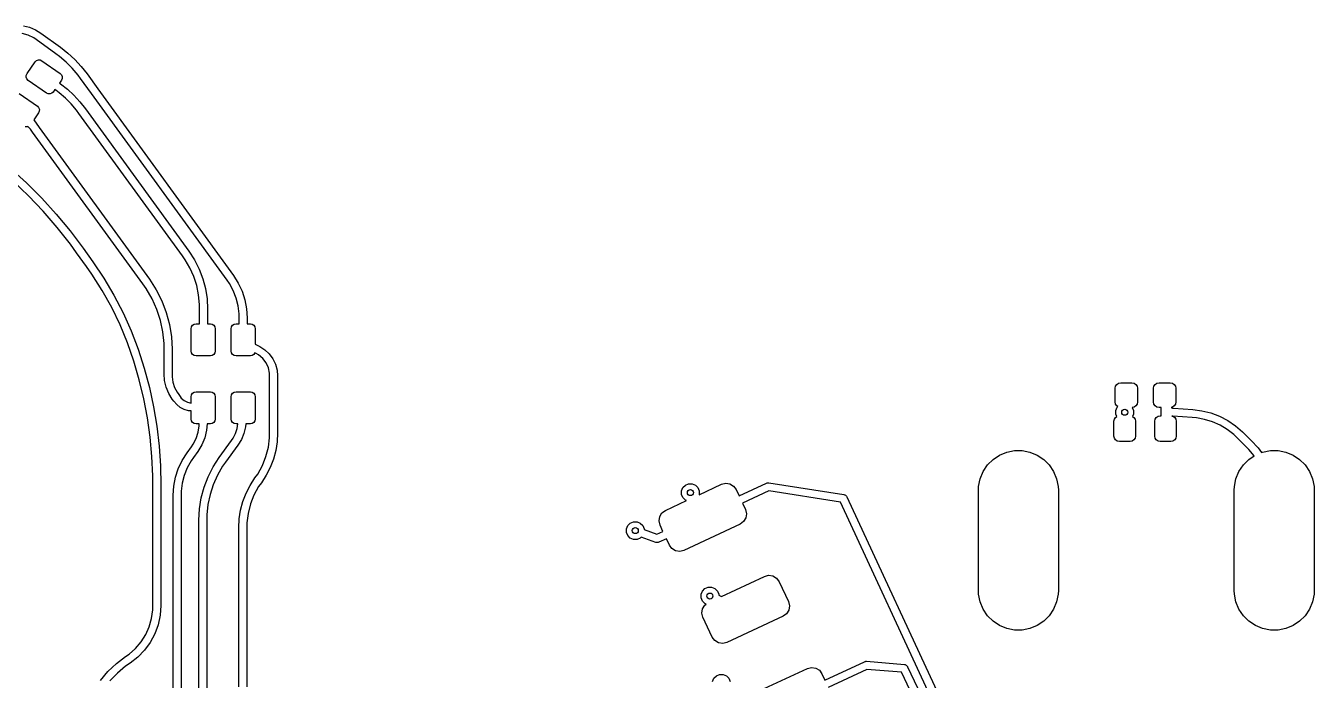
# Model space of a CAD drawing. Extents: x 111.5 to 167.6, y -133.5 to -81.5.
# Drawn here: x 131.12 to 163.35, y -100.77 to -84.42 of the extents above; entities that cross this region are included whole.
import ezdxf

# ---------------------------------------------------------------- set-up
doc = ezdxf.new("R2010")
doc.units = 0
doc.layers.add('BLACK', color=7, linetype='CONTINUOUS')

msp = doc.modelspace()

# ---------------------------------------------------------------- linework, layer by layer
at = {"layer": 'BLACK', "linetype": 'CONTINUOUS'}
for p, q in [((131.06344, -84.416639), (131.217887, -84.453718)), ((131.181477, -84.648717), (131.032732, -84.610527)), ((131.32043, -84.714103), (131.181477, -84.648717)), ((131.217887, -84.453718), (131.364632, -84.5145)), ((131.382466, -84.759265), (131.32043, -84.714103)), ((131.364632, -84.5145), (131.500062, -84.59749)), ((131.382503, -84.759298), (131.382466, -84.759265)), ((131.87301, -85.115672), (131.382503, -84.759298)), ((131.500062, -84.59749), (131.50006, -84.597493)), ((131.50006, -84.597493), (131.500061, -84.597494)), ((131.500061, -84.597494), (131.990567, -84.953869)), ((131.990567, -84.953869), (131.990574, -84.953875)), ((131.990574, -84.953875), (132.175726, -85.099834)), ((131.152162, -85.612884), (131.35865, -85.317989)), ((131.35865, -85.317989), (131.392472, -85.285611)), ((131.392472, -85.285611), (131.43611, -85.268641)), ((131.43611, -85.268641), (131.482921, -85.269662)), ((131.482921, -85.269662), (131.525777, -85.28852)), ((131.525777, -85.28852), (131.984503, -85.609723)), ((131.873011, -85.115673), (131.87301, -85.115672)), ((131.873011, -85.115674), (131.873011, -85.115673)), ((131.962102, -85.1804), (131.873011, -85.115674)), ((132.129577, -85.323433), (131.962102, -85.1804)), ((132.285313, -85.479165), (132.129577, -85.323433)), ((132.175726, -85.099834), (132.348864, -85.259876)), ((132.348864, -85.259876), (132.508911, -85.433009)), ((131.132283, -85.702551), (131.133305, -85.65574)), ((131.149253, -85.746189), (131.132283, -85.702551)), ((131.133305, -85.65574), (131.152162, -85.612884)), ((131.984503, -85.609723), (132.016881, -85.643545)), ((132.016881, -85.643545), (132.033851, -85.687183)), ((132.033851, -85.687183), (132.032829, -85.733994)), ((132.428351, -85.646636), (132.285313, -85.479165)), ((132.493004, -85.735621), (132.428351, -85.646636)), ((132.508911, -85.433009), (132.654881, -85.618165)), ((132.654881, -85.618165), (132.654872, -85.618171)), ((132.654872, -85.618171), (132.654873, -85.618173)), ((132.654873, -85.618173), (132.925108, -85.99012)), ((131.181631, -85.780011), (131.149253, -85.746189)), ((131.640357, -86.101214), (131.181631, -85.780011)), ((131.849356, -86.011944), (131.807484, -86.071745)), ((131.872185, -86.02853), (131.849356, -86.011944)), ((131.872186, -86.028531), (131.872185, -86.02853)), ((131.872186, -86.028532), (131.872186, -86.028531)), ((131.955311, -86.088923), (131.872186, -86.028532)), ((132.013972, -85.77685), (131.964089, -85.848089)), ((131.964089, -85.848089), (131.989742, -85.866727)), ((131.989742, -85.866727), (131.989749, -85.866733)), ((131.989749, -85.866733), (132.163328, -86.003568)), ((132.032829, -85.733994), (132.013972, -85.77685)), ((132.163328, -86.003568), (132.325643, -86.153607)), ((132.493069, -85.735731), (132.493004, -85.735621)), ((132.7633, -86.107672), (132.493069, -85.735731)), ((132.925108, -85.99012), (136.316545, -90.658032)), ((130.952201, -86.107672), (131.410927, -86.428875)), ((131.683213, -86.120072), (131.640357, -86.101214)), ((131.730024, -86.121093), (131.683213, -86.120072)), ((131.773662, -86.104123), (131.730024, -86.121093)), ((131.807484, -86.071745), (131.773662, -86.104123)), ((132.11157, -86.222378), (131.955311, -86.088923)), ((132.256877, -86.367682), (132.11157, -86.222378)), ((132.390336, -86.523938), (132.256877, -86.367682)), ((132.325643, -86.153607), (132.475686, -86.315919)), ((132.475686, -86.315919), (132.612532, -86.489502)), ((132.763304, -86.107678), (132.7633, -86.107672)), ((136.154742, -90.775589), (132.763304, -86.107678)), ((131.440396, -86.596002), (131.318815, -86.769636)), ((131.410927, -86.428875), (131.443305, -86.462697)), ((131.459253, -86.553146), (131.440396, -86.596002)), ((131.443305, -86.462697), (131.460275, -86.506335)), ((131.460275, -86.506335), (131.459253, -86.553146)), ((132.45066, -86.606964), (132.390336, -86.523938)), ((132.45072, -86.607067), (132.45066, -86.606964)), ((135.037478, -90.167433), (132.45072, -86.607067)), ((132.612532, -86.489502), (132.612523, -86.489507)), ((132.612523, -86.489507), (132.612524, -86.489509)), ((132.612524, -86.489509), (135.199282, -90.049876)), ((131.156448, -86.940245), (131.109637, -86.939224)), ((131.172172, -86.93413), (131.156448, -86.940245)), ((131.241237, -87.0032), (131.172172, -86.93413)), ((131.292882, -87.074291), (131.241237, -87.0032)), ((131.318815, -86.769636), (131.454724, -86.9567)), ((131.454724, -86.9567), (131.45473, -86.956707)), ((131.45473, -86.956707), (134.211796, -90.751482)), ((131.292924, -87.074261), (131.292882, -87.074291)), ((131.292926, -87.074265), (131.292924, -87.074261)), ((134.04999, -90.869037), (131.292926, -87.074265)), ((130.733647, -87.973554), (131.135205, -88.338217)), ((131.190333, -88.666877), (130.80424, -88.299243)), ((131.135205, -88.338217), (131.519088, -88.721442)), ((131.558629, -89.05234), (131.190333, -88.666877)), ((131.519088, -88.721442), (131.884439, -89.122373)), ((131.908306, -89.45477), (131.558629, -89.05234)), ((131.884439, -89.122373), (132.230443, -89.540116)), ((132.238581, -89.873269), (131.908306, -89.45477)), ((132.230443, -89.540116), (132.556217, -89.973591)), ((132.393651, -90.090084), (132.238581, -89.873269)), ((132.393661, -90.090076), (132.393651, -90.090084)), ((132.393662, -90.090077), (132.393661, -90.090076)), ((132.636057, -90.428989), (132.393662, -90.090077)), ((132.556217, -89.973591), (132.556338, -89.973729)), ((132.556338, -89.973729), (132.798731, -90.312642)), ((135.107241, -90.263454), (135.037478, -90.167433)), ((135.199282, -90.049876), (135.199291, -90.049891)), ((135.199291, -90.049891), (135.339791, -90.26624)), ((132.636058, -90.428992), (132.636057, -90.428989)), ((132.7768, -90.625813), (132.636057, -90.428992)), ((132.636057, -90.428992), (132.636058, -90.428992)), ((132.798731, -90.312642), (132.798734, -90.312644)), ((132.798734, -90.312644), (132.798733, -90.312644)), ((132.798733, -90.312644), (132.798737, -90.31265)), ((132.798737, -90.31265), (133.075197, -90.723355)), ((135.225931, -90.469028), (135.107241, -90.263454)), ((135.322481, -90.685882), (135.225931, -90.469028)), ((135.339791, -90.26624), (135.456915, -90.496107)), ((135.456915, -90.496107), (135.549369, -90.736958)), ((133.035526, -91.034774), (132.7768, -90.625813)), ((133.075197, -90.723355), (133.327907, -91.149094)), ((134.049991, -90.869038), (134.04999, -90.869037)), ((134.135475, -90.986703), (134.049991, -90.869038)), ((134.211796, -90.751482), (134.211808, -90.751502)), ((134.211808, -90.751502), (134.381399, -91.012661)), ((135.395835, -90.911641), (135.322481, -90.685882)), ((135.549369, -90.736958), (135.616142, -90.986153)), ((136.213849, -90.856944), (136.154742, -90.775589)), ((136.310738, -91.033187), (136.213849, -90.856944)), ((136.316545, -90.658032), (136.316546, -90.658033)), ((136.316546, -90.658033), (136.437555, -90.848715)), ((136.437555, -90.848715), (136.533712, -91.05306)), ((133.270625, -91.457759), (133.035526, -91.034774)), ((133.327907, -91.149094), (133.556046, -91.588489)), ((134.280909, -91.238613), (134.135475, -90.986703)), ((134.381399, -91.012661), (134.522773, -91.290135)), ((135.44519, -91.14383), (135.395835, -90.911641)), ((135.470003, -91.379907), (135.44519, -91.14383)), ((135.616142, -90.986153), (135.6565, -91.240962)), ((136.384776, -91.220183), (136.310738, -91.033187)), ((136.533712, -91.05306), (136.603501, -91.267844)), ((133.481338, -91.893406), (133.270625, -91.457759)), ((134.399216, -91.504345), (134.280909, -91.238613)), ((134.489097, -91.780988), (134.399216, -91.504345)), ((134.522773, -91.290135), (134.634369, -91.580866)), ((135.47, -91.498595), (135.470003, -91.498564)), ((135.47, -91.866903), (135.47, -91.498595)), ((135.470003, -91.498564), (135.470003, -91.379907)), ((135.6565, -91.240962), (135.670003, -91.498595)), ((135.670003, -91.498595), (135.67, -91.498595)), ((135.67, -91.498595), (135.67, -91.866903)), ((136.434793, -91.414984), (136.384776, -91.220183)), ((136.460002, -91.614518), (136.434793, -91.414984)), ((136.603501, -91.267844), (136.645821, -91.489682)), ((136.645821, -91.489682), (136.660004, -91.715075)), ((133.556046, -91.588489), (133.75888, -92.040124)), ((134.54957, -92.06551), (134.489097, -91.780988)), ((134.634369, -91.580866), (134.714964, -91.881669)), ((136.46, -91.715076), (136.460003, -91.715035)), ((136.46, -91.866903), (136.46, -91.715076)), ((136.460003, -91.715035), (136.460002, -91.614518)), ((136.660004, -91.715075), (136.66, -91.715075)), ((136.66, -91.715075), (136.66, -91.715076)), ((136.66, -91.715076), (136.66, -91.866903)), ((133.666987, -92.340309), (133.481338, -91.893406)), ((133.75888, -92.040124), (133.935754, -92.502542)), ((134.579971, -92.354795), (134.54957, -92.06551)), ((134.714964, -91.881669), (134.763676, -92.189249)), ((135.26, -91.986903), (135.269134, -91.940981)), ((135.26, -92.546903), (135.26, -91.986903)), ((135.269134, -91.940981), (135.295147, -91.90205)), ((135.295147, -91.90205), (135.334078, -91.876037)), ((135.334078, -91.876037), (135.38, -91.866903)), ((135.38, -91.866903), (135.47, -91.866903)), ((135.67, -91.866903), (135.74, -91.866903)), ((135.74, -91.866903), (135.785922, -91.876037)), ((135.785922, -91.876037), (135.824853, -91.90205)), ((135.824853, -91.90205), (135.850866, -91.940981)), ((135.850866, -91.940981), (135.86, -91.986903)), ((135.86, -91.986903), (135.86, -92.546903)), ((136.26, -91.986903), (136.269134, -91.940981)), ((136.26, -92.546903), (136.26, -91.986903)), ((136.269134, -91.940981), (136.295147, -91.90205)), ((136.295147, -91.90205), (136.334078, -91.876037)), ((136.334078, -91.876037), (136.38, -91.866903)), ((136.38, -91.866903), (136.46, -91.866903)), ((136.66, -91.866903), (136.74, -91.866903)), ((136.74, -91.866903), (136.785922, -91.876037)), ((136.785922, -91.876037), (136.824853, -91.90205)), ((136.824853, -91.90205), (136.850866, -91.940981)), ((136.850866, -91.940981), (136.86, -91.986903)), ((136.86, -91.986903), (136.86, -92.371953)), ((133.826972, -92.797028), (133.666987, -92.340309)), ((134.57997, -92.500234), (134.579971, -92.354795)), ((134.763676, -92.189249), (134.779935, -92.499582)), ((136.86, -92.371953), (136.973335, -92.431455)), ((136.973335, -92.431455), (136.973337, -92.431456)), ((136.973337, -92.431456), (136.973336, -92.431456)), ((136.973336, -92.431456), (137.100173, -92.513482)), ((133.893896, -93.029554), (133.826972, -92.797028)), ((133.935754, -92.502542), (134.086096, -92.974244)), ((134.58, -92.500234), (134.57997, -92.500234)), ((134.58, -92.500235), (134.58, -92.500234)), ((134.58, -93.117704), (134.58, -92.500235)), ((134.779935, -92.499582), (134.78, -92.500235)), ((134.78, -92.500235), (134.78, -93.117704)), ((135.269134, -92.592825), (135.26, -92.546903)), ((135.295147, -92.631756), (135.269134, -92.592825)), ((135.334078, -92.657769), (135.295147, -92.631756)), ((135.38, -92.666903), (135.334078, -92.657769)), ((135.74, -92.666903), (135.38, -92.666903)), ((135.785922, -92.657769), (135.74, -92.666903)), ((135.824853, -92.631756), (135.785922, -92.657769)), ((135.850866, -92.592825), (135.824853, -92.631756)), ((135.86, -92.546903), (135.850866, -92.592825)), ((136.269134, -92.592825), (136.26, -92.546903)), ((136.295147, -92.631756), (136.269134, -92.592825)), ((136.334078, -92.657769), (136.295147, -92.631756)), ((136.38, -92.666903), (136.334078, -92.657769)), ((136.74, -92.666903), (136.38, -92.666903)), ((136.785922, -92.657769), (136.74, -92.666903)), ((136.824853, -92.631756), (136.785922, -92.657769)), ((136.850756, -92.592988), (136.824853, -92.631756)), ((136.88037, -92.608536), (136.850756, -92.592988)), ((136.880371, -92.608536), (136.88037, -92.608536)), ((136.880371, -92.608537), (136.880371, -92.608536)), ((136.941695, -92.640763), (136.880371, -92.608537)), ((137.047582, -92.730117), (136.941695, -92.640763)), ((137.131695, -92.840214), (137.047582, -92.730117)), ((137.100173, -92.513482), (137.210147, -92.617026)), ((137.210147, -92.617026), (137.299658, -92.738696)), ((137.299658, -92.738696), (137.365772, -92.874508)), ((133.893899, -93.029553), (133.893896, -93.029554)), ((133.961133, -93.263301), (133.893899, -93.029553)), ((134.086096, -92.974244), (134.086101, -92.974253)), ((134.086101, -92.974253), (134.211993, -93.453656)), ((134.580004, -93.117754), (134.58, -93.117704)), ((134.593234, -93.285837), (134.580004, -93.117754)), ((134.78, -93.117704), (134.780001, -93.117704)), ((134.780001, -93.117704), (134.780001, -93.18655)), ((137.190071, -92.965867), (137.131695, -92.840214)), ((137.21996, -93.101156), (137.190071, -92.965867)), ((137.219985, -93.170431), (137.21996, -93.101156)), ((137.365772, -92.874508), (137.406323, -93.020011)), ((137.406323, -93.020011), (137.419801, -93.168415)), ((134.073669, -93.736556), (133.961133, -93.263301)), ((134.211993, -93.453656), (134.315372, -93.938412)), ((134.632605, -93.449829), (134.593234, -93.285837)), ((134.697144, -93.605643), (134.632605, -93.449829)), ((134.780001, -93.18655), (134.801541, -93.322549)), ((134.801541, -93.322549), (134.844091, -93.453503)), ((134.844091, -93.453503), (134.906602, -93.576189)), ((137.22, -93.170431), (137.219985, -93.170431)), ((137.22, -93.170436), (137.22, -93.170431)), ((137.22, -94.592087), (137.22, -93.170436)), ((137.419801, -93.168415), (137.42, -93.170436)), ((137.42, -93.170436), (137.42, -94.592086)), ((158.369997, -93.476902), (158.380654, -93.423326)), ((158.380654, -93.423326), (158.411002, -93.377907)), ((158.411002, -93.377907), (158.456421, -93.347559)), ((158.456421, -93.347559), (158.509997, -93.336902)), ((158.509997, -93.336902), (158.789997, -93.336902)), ((158.789997, -93.336902), (158.843573, -93.347559)), ((158.843573, -93.347559), (158.888992, -93.377907)), ((158.888992, -93.377907), (158.91934, -93.423326)), ((158.91934, -93.423326), (158.929997, -93.476902)), ((159.329997, -93.476902), (159.340654, -93.423326)), ((159.340654, -93.423326), (159.371002, -93.377907)), ((159.371002, -93.377907), (159.416421, -93.347559)), ((159.416421, -93.347559), (159.469997, -93.336902)), ((159.469997, -93.336902), (159.749997, -93.336902)), ((159.749997, -93.336902), (159.803573, -93.347559)), ((159.803573, -93.347559), (159.848992, -93.377907)), ((159.848992, -93.377907), (159.87934, -93.423326)), ((159.87934, -93.423326), (159.889997, -93.476902)), ((134.163994, -94.214547), (134.073669, -93.736556)), ((134.785264, -93.749444), (134.697144, -93.605643)), ((134.785265, -93.749445), (134.785264, -93.749444)), ((134.822117, -93.800167), (134.785265, -93.749445)), ((134.906602, -93.576189), (134.947067, -93.631887)), ((134.947067, -93.631887), (134.983918, -93.682608)), ((134.983918, -93.682608), (134.983929, -93.6826)), ((134.983929, -93.6826), (135.011707, -93.720717)), ((135.011707, -93.720717), (135.083435, -93.78198)), ((135.083435, -93.78198), (135.167483, -93.824807)), ((135.26, -93.686903), (135.269134, -93.640981)), ((135.26, -93.846833), (135.26, -93.686903)), ((135.269134, -93.640981), (135.295147, -93.60205)), ((135.295147, -93.60205), (135.334078, -93.576037)), ((135.334078, -93.576037), (135.38, -93.566903)), ((135.38, -93.566903), (135.74, -93.566903)), ((135.74, -93.566903), (135.785922, -93.576037)), ((135.785922, -93.576037), (135.824853, -93.60205)), ((135.824853, -93.60205), (135.850866, -93.640981)), ((135.850866, -93.640981), (135.86, -93.686903)), ((135.86, -93.686903), (135.86, -94.246903)), ((136.26, -93.686903), (136.269134, -93.640981)), ((136.26, -94.246903), (136.26, -93.686903)), ((136.269134, -93.640981), (136.295147, -93.60205)), ((136.295147, -93.60205), (136.334078, -93.576037)), ((136.334078, -93.576037), (136.38, -93.566903)), ((136.38, -93.566903), (136.74, -93.566903)), ((136.74, -93.566903), (136.785922, -93.576037)), ((136.785922, -93.576037), (136.824853, -93.60205)), ((136.824853, -93.60205), (136.850866, -93.640981)), ((136.850866, -93.640981), (136.86, -93.686903)), ((136.86, -93.686903), (136.86, -94.246903)), ((158.369997, -93.816902), (158.369997, -93.476902)), ((158.929997, -93.476902), (158.929997, -93.816902)), ((159.329997, -93.816902), (159.329997, -93.476902)), ((159.889997, -93.476902), (159.889997, -93.816902)), ((134.315372, -93.938412), (134.396012, -94.427465)), ((134.824207, -93.802519), (134.822117, -93.800167)), ((134.896629, -93.884664), (134.824207, -93.802519)), ((134.985644, -93.953712), (134.896629, -93.884664)), ((135.086019, -94.004859), (134.985644, -93.953712)), ((135.1942, -94.036294), (135.086019, -94.004859)), ((135.167483, -93.824807), (135.259205, -93.846832)), ((135.26, -94.042518), (135.1942, -94.036294)), ((135.259205, -93.846832), (135.26, -93.846833)), ((135.26, -94.246903), (135.26, -94.042518)), ((158.380654, -93.870478), (158.369997, -93.816902)), ((158.411002, -93.915897), (158.380654, -93.870478)), ((158.389323, -94.033008), (158.422919, -93.9519)), ((158.389323, -94.120798), (158.389323, -94.033008)), ((158.439727, -93.935091), (158.411002, -93.915897)), ((158.422919, -93.9519), (158.439727, -93.935091)), ((158.843573, -93.946245), (158.798455, -93.955219)), ((158.798455, -93.955219), (158.830677, -94.033008)), ((158.830677, -94.033008), (158.830677, -94.120798)), ((158.888992, -93.915897), (158.843573, -93.946245)), ((158.91934, -93.870478), (158.888992, -93.915897)), ((158.929997, -93.816902), (158.91934, -93.870478)), ((159.340654, -93.870478), (159.329997, -93.816902)), ((159.371002, -93.915897), (159.340654, -93.870478)), ((159.416421, -93.946245), (159.371002, -93.915897)), ((159.469997, -93.956902), (159.416421, -93.946245)), ((159.51735, -93.956902), (159.469997, -93.956902)), ((159.522351, -94.166903), (159.51735, -93.956902)), ((159.803573, -93.946245), (159.770546, -93.952814)), ((159.770546, -93.952814), (159.808223, -93.970606)), ((159.848992, -93.915897), (159.803573, -93.946245)), ((159.808223, -93.970606), (159.831358, -93.972277)), ((159.831358, -93.972277), (159.83165, -93.97225)), ((159.83165, -93.97225), (159.831647, -93.972298)), ((159.831647, -93.972298), (159.831655, -93.972299)), ((159.831655, -93.972299), (159.831655, -93.9723)), ((159.831655, -93.9723), (159.831661, -93.9723)), ((159.831661, -93.9723), (160.312145, -94.007283)), ((159.87934, -93.870478), (159.848992, -93.915897)), ((159.889997, -93.816902), (159.87934, -93.870478)), ((160.312145, -94.007283), (160.312154, -94.007284)), ((160.312154, -94.007284), (160.541279, -94.037428)), ((160.541279, -94.037428), (160.76537, -94.093957)), ((160.76537, -94.093957), (160.981388, -94.176106)), ((134.231911, -94.696234), (134.163994, -94.214547)), ((134.396012, -94.427465), (134.453737, -94.919749)), ((135.269134, -94.292825), (135.26, -94.246903)), ((135.295147, -94.331756), (135.269134, -94.292825)), ((135.334078, -94.357769), (135.295147, -94.331756)), ((135.38, -94.366903), (135.334078, -94.357769)), ((135.460001, -94.366903), (135.38, -94.366903)), ((135.434603, -94.576148), (135.460002, -94.415769)), ((135.460002, -94.415769), (135.460001, -94.366903)), ((135.657457, -94.366903), (135.644841, -94.527242)), ((135.74, -94.366903), (135.657457, -94.366903)), ((135.785922, -94.357769), (135.74, -94.366903)), ((135.824853, -94.331756), (135.785922, -94.357769)), ((135.850866, -94.292825), (135.824853, -94.331756)), ((135.86, -94.246903), (135.850866, -94.292825)), ((136.269134, -94.292825), (136.26, -94.246903)), ((136.295147, -94.331756), (136.269134, -94.292825)), ((136.334078, -94.357769), (136.295147, -94.331756)), ((136.38, -94.366903), (136.334078, -94.357769)), ((136.426471, -94.366903), (136.38, -94.366903)), ((136.408905, -94.47781), (136.426471, -94.366903)), ((136.62294, -94.366903), (136.61699, -94.442505)), ((136.74, -94.366903), (136.62294, -94.366903)), ((136.785922, -94.357769), (136.74, -94.366903)), ((136.824853, -94.331756), (136.785922, -94.357769)), ((136.850866, -94.292825), (136.824853, -94.331756)), ((136.86, -94.246903), (136.850866, -94.292825)), ((158.34, -94.301903), (158.350276, -94.250241)), ((158.34, -94.671903), (158.34, -94.301903)), ((158.350276, -94.250241), (158.379541, -94.206444)), ((158.379541, -94.206444), (158.414987, -94.182758)), ((158.414987, -94.182758), (158.389323, -94.120798)), ((158.830677, -94.120798), (158.805012, -94.182758)), ((158.805012, -94.182758), (158.840459, -94.206444)), ((158.840459, -94.206444), (158.869724, -94.250241)), ((158.869724, -94.250241), (158.88, -94.301903)), ((158.88, -94.301903), (158.88, -94.671903)), ((159.36, -94.301903), (159.370276, -94.250241)), ((159.36, -94.671903), (159.36, -94.301903)), ((159.370276, -94.250241), (159.399541, -94.206444)), ((159.399541, -94.206444), (159.443338, -94.177179)), ((159.443338, -94.177179), (159.495, -94.166903)), ((159.495, -94.166903), (159.522351, -94.166903)), ((159.792561, -94.169744), (159.78891, -94.171659)), ((159.78891, -94.171659), (159.816662, -94.177179)), ((159.816599, -94.171679), (159.792561, -94.169744)), ((159.817137, -94.171772), (159.816599, -94.171679)), ((159.816662, -94.177179), (159.860459, -94.206444)), ((160.297622, -94.206755), (159.817137, -94.171772)), ((159.860459, -94.206444), (159.889724, -94.250241)), ((159.889724, -94.250241), (159.9, -94.301903)), ((159.9, -94.301903), (159.9, -94.671903)), ((160.297623, -94.206754), (160.297622, -94.206755)), ((160.297624, -94.206755), (160.297623, -94.206754)), ((160.401458, -94.21431), (160.297624, -94.206755)), ((160.605969, -94.25342), (160.401458, -94.21431)), ((160.80456, -94.315996), (160.605969, -94.25342)), ((160.994549, -94.401193), (160.80456, -94.315996)), ((160.981388, -94.176106), (161.186415, -94.282767)), ((161.173369, -94.50786), (160.994549, -94.401193)), ((161.186415, -94.282767), (161.37768, -94.412497)), ((161.37768, -94.412497), (161.5526, -94.563545)), ((134.277271, -95.180566), (134.231911, -94.696234)), ((135.310714, -94.875259), (135.384429, -94.730578)), ((135.384429, -94.730578), (135.434603, -94.576148)), ((135.599729, -94.715163), (135.525775, -94.893713)), ((135.644841, -94.527242), (135.599729, -94.715163)), ((136.266395, -94.78074), (136.306017, -94.726205)), ((136.306017, -94.726205), (136.367236, -94.606057)), ((136.367236, -94.606057), (136.408905, -94.47781)), ((136.578282, -94.603737), (136.514828, -94.756929)), ((136.61699, -94.442505), (136.578282, -94.603737)), ((137.189788, -94.9518), (137.220001, -94.712625)), ((137.22, -94.592088), (137.22, -94.592087)), ((137.220001, -94.712625), (137.22, -94.592088)), ((137.42, -94.592086), (137.40841, -94.813257)), ((158.350276, -94.723565), (158.34, -94.671903)), ((158.379541, -94.767362), (158.350276, -94.723565)), ((158.869724, -94.723565), (158.840459, -94.767362)), ((158.88, -94.671903), (158.869724, -94.723565)), ((159.370276, -94.723565), (159.36, -94.671903)), ((159.399541, -94.767362), (159.370276, -94.723565)), ((159.889724, -94.723565), (159.860459, -94.767362)), ((159.9, -94.671903), (159.889724, -94.723565)), ((161.338603, -94.634556), (161.173369, -94.50786)), ((161.413019, -94.706782), (161.338603, -94.634556)), ((161.41328, -94.707091), (161.413019, -94.706782)), ((161.634528, -94.921831), (161.41328, -94.707091)), ((161.5526, -94.563545), (161.552573, -94.563572)), ((161.552573, -94.563572), (161.552576, -94.563575)), ((161.552576, -94.563575), (161.773825, -94.778317)), ((134.453737, -94.919749), (134.488423, -95.41419)), ((135.154098, -95.090799), (135.262981, -94.940935)), ((135.262981, -94.940935), (135.262982, -94.940934)), ((135.262982, -94.940934), (135.262984, -94.940932)), ((135.262984, -94.940932), (135.263082, -94.94082)), ((135.263082, -94.94082), (135.310714, -94.875259)), ((135.424787, -95.05849), (135.3159, -95.208357)), ((135.424788, -95.058488), (135.424787, -95.05849)), ((135.4248, -95.058497), (135.424788, -95.058488)), ((135.525775, -94.893713), (135.4248, -95.058497)), ((135.959097, -95.203696), (136.266386, -94.780751)), ((136.428189, -94.898308), (136.120901, -95.321254)), ((136.266386, -94.780751), (136.266395, -94.78074)), ((136.42819, -94.898307), (136.428189, -94.898308)), ((136.428192, -94.898308), (136.42819, -94.898307)), ((136.514828, -94.756929), (136.428192, -94.898308)), ((137.129836, -95.185302), (137.189788, -94.9518)), ((137.373766, -95.032005), (137.316446, -95.245934)), ((137.40841, -94.813257), (137.373766, -95.032005)), ((155.478603, -95.144982), (155.659715, -95.069963)), ((155.659715, -95.069963), (155.851983, -95.031718)), ((155.851983, -95.031718), (156.048017, -95.031718)), ((156.048017, -95.031718), (156.240285, -95.069963)), ((156.240285, -95.069963), (156.421397, -95.144982)), ((158.423338, -94.796627), (158.379541, -94.767362)), ((158.475, -94.806903), (158.423338, -94.796627)), ((158.745, -94.806903), (158.475, -94.806903)), ((158.796662, -94.796627), (158.745, -94.806903)), ((158.840459, -94.767362), (158.796662, -94.796627)), ((159.443338, -94.796627), (159.399541, -94.767362)), ((159.495, -94.806903), (159.443338, -94.796627)), ((159.765, -94.806903), (159.495, -94.806903)), ((159.816662, -94.796627), (159.765, -94.806903)), ((159.860459, -94.767362), (159.816662, -94.796627)), ((161.63453, -94.921834), (161.634528, -94.921831)), ((161.63453, -94.921835), (161.63453, -94.921834)), ((161.717798, -95.00266), (161.63453, -94.921835)), ((161.84997, -95.164113), (161.717798, -95.00266)), ((161.773825, -94.778317), (161.773848, -94.778344)), ((161.773848, -94.778344), (161.946067, -94.965759)), ((161.946067, -94.965759), (162.030622, -95.082013)), ((162.030622, -95.082013), (162.059715, -95.069963)), ((162.059715, -95.069963), (162.251983, -95.031718)), ((162.251983, -95.031718), (162.448017, -95.031718)), ((162.448017, -95.031718), (162.640285, -95.069963)), ((162.640285, -95.069963), (162.821397, -95.144982)), ((134.299975, -95.666486), (134.277271, -95.180566)), ((134.936516, -95.486565), (135.032852, -95.281835)), ((135.032852, -95.281835), (135.154089, -95.090794)), ((135.154089, -95.090794), (135.154097, -95.0908)), ((135.154097, -95.0908), (135.154098, -95.090799)), ((135.256661, -95.289877), (135.159568, -95.466492)), ((135.315833, -95.208431), (135.256661, -95.289877)), ((135.3159, -95.208357), (135.315833, -95.208431)), ((135.807112, -95.437692), (135.959074, -95.203682)), ((135.959074, -95.203682), (135.959096, -95.203698)), ((135.959096, -95.203698), (135.959097, -95.203696)), ((136.120708, -95.32147), (136.044927, -95.425779)), ((136.120901, -95.321254), (136.120708, -95.32147)), ((137.041092, -95.409449), (137.129836, -95.185302)), ((137.316446, -95.245934), (137.237078, -95.452698)), ((155.068079, -95.555506), (155.17699, -95.39251)), ((155.17699, -95.39251), (155.315607, -95.253893)), ((155.315607, -95.253893), (155.478603, -95.144982)), ((156.421397, -95.144982), (156.584393, -95.253893)), ((156.584393, -95.253893), (156.72301, -95.39251)), ((156.72301, -95.39251), (156.831921, -95.555506)), ((161.468079, -95.555506), (161.57699, -95.39251)), ((161.57699, -95.39251), (161.715607, -95.253893)), ((161.715607, -95.253893), (161.84997, -95.164113)), ((162.821397, -95.144982), (162.984393, -95.253893)), ((162.984393, -95.253893), (163.12301, -95.39251)), ((163.12301, -95.39251), (163.231921, -95.555506)), ((134.299993, -95.909712), (134.299975, -95.666486)), ((134.488423, -95.41419), (134.49999, -95.909618)), ((134.824204, -95.92401), (134.866599, -95.701754)), ((134.866599, -95.701754), (134.936516, -95.486565)), ((135.085376, -95.653884), (135.035256, -95.849096)), ((135.159568, -95.466492), (135.085376, -95.653884)), ((135.580454, -95.946797), (135.680443, -95.686306)), ((135.680443, -95.686306), (135.807112, -95.437692)), ((135.91571, -95.649599), (135.810596, -95.8857)), ((136.044927, -95.425779), (135.91571, -95.649599)), ((136.733471, -95.903959), (136.854094, -95.718215)), ((136.854094, -95.718215), (136.854098, -95.718218)), ((136.854098, -95.718218), (136.854128, -95.718193)), ((136.854128, -95.718193), (136.924955, -95.620706)), ((136.924955, -95.620706), (137.041092, -95.409449)), ((137.136532, -95.650034), (137.01591, -95.83578)), ((137.237078, -95.452698), (137.136532, -95.650034)), ((154.99306, -95.736618), (155.068079, -95.555506)), ((156.831921, -95.555506), (156.90694, -95.736618)), ((161.39306, -95.736618), (161.468079, -95.555506)), ((163.231921, -95.555506), (163.30694, -95.736618)), ((134.3, -95.909712), (134.299993, -95.909712)), ((134.3, -98.90773), (134.3, -95.909712)), ((134.49999, -95.909618), (134.5, -95.909712)), ((134.5, -95.909712), (134.5, -98.907732)), ((134.81, -96.149823), (134.824204, -95.92401)), ((135.035256, -95.849096), (135.009998, -96.049051)), ((135.508243, -96.216313), (135.580454, -95.946797)), ((135.810596, -95.8857), (135.730737, -96.131495)), ((136.632925, -96.101295), (136.733471, -95.903959)), ((136.945048, -95.933288), (136.828911, -96.144545)), ((137.015886, -95.835786), (136.945048, -95.933288)), ((137.015902, -95.835774), (137.015886, -95.835786)), ((137.01591, -95.83578), (137.015902, -95.835774)), ((147.52386, -96.040106), (147.557456, -95.958998)), ((147.52386, -96.127896), (147.52386, -96.040106)), ((147.557456, -95.958998), (147.619534, -95.89692)), ((147.619534, -95.89692), (147.700642, -95.863324)), ((147.700642, -95.863324), (147.788432, -95.863324)), ((147.788432, -95.863324), (147.86954, -95.89692)), ((147.86954, -95.89692), (147.931618, -95.958998)), ((147.931618, -95.958998), (147.965214, -96.040106)), ((147.961276, -96.1374), (148.52421, -95.874901)), ((147.965214, -96.040106), (147.965214, -96.127896)), ((148.52421, -95.874901), (148.628435, -95.849397)), ((148.628435, -95.849397), (148.734486, -95.86572)), ((148.734486, -95.86572), (148.826218, -95.921384)), ((148.826218, -95.921384), (148.889665, -96.007915)), ((148.889665, -96.007915), (148.964037, -96.167407)), ((148.964037, -96.167407), (149.647765, -95.849356)), ((149.647765, -95.849356), (149.647768, -95.849355)), ((149.647768, -95.849355), (149.64777, -95.849354)), ((149.64777, -95.849354), (149.647823, -95.84933)), ((149.647823, -95.84933), (149.666322, -95.842843)), ((149.666322, -95.842843), (149.676131, -95.842424)), ((149.676131, -95.842424), (149.685671, -95.840093)), ((149.685671, -95.840093), (149.705245, -95.841169)), ((149.705245, -95.841169), (149.705303, -95.841178)), ((149.705303, -95.841178), (149.705305, -95.841178)), ((149.705305, -95.841178), (149.705306, -95.841178)), ((149.705306, -95.841178), (151.585246, -96.131169)), ((154.95, -96.026903), (154.954815, -95.928886)), ((154.95, -98.526903), (154.95, -96.026903)), ((154.954815, -95.928886), (154.99306, -95.736618)), ((156.90694, -95.736618), (156.945185, -95.928886)), ((156.945185, -95.928886), (156.95, -96.026903)), ((156.95, -96.026903), (156.95, -98.526903)), ((161.35, -96.026903), (161.354815, -95.928886)), ((161.35, -98.526903), (161.35, -96.026903)), ((161.354815, -95.928886), (161.39306, -95.736618)), ((163.30694, -95.736618), (163.345185, -95.928886)), ((163.345185, -95.928886), (163.35, -96.026903)), ((163.35, -96.026903), (163.35, -98.526903)), ((134.81, -96.149825), (134.81, -96.149823)), ((134.81, -101.720974), (134.81, -96.149825)), ((135.009998, -96.049051), (135.01, -96.149824)), ((135.01, -96.149824), (135.01, -96.149825)), ((135.01, -96.149825), (135.01, -101.720974)), ((135.464598, -96.491901), (135.508243, -96.216313)), ((135.730737, -96.131495), (135.677008, -96.38429)), ((136.496236, -96.521986), (136.553557, -96.308059)), ((136.553557, -96.308059), (136.632925, -96.101295)), ((136.828911, -96.144545), (136.740166, -96.368691)), ((147.119433, -96.529959), (147.648694, -96.28316)), ((147.557456, -96.209004), (147.52386, -96.127896)), ((147.619534, -96.271082), (147.557456, -96.209004)), ((147.648694, -96.28316), (147.619534, -96.271082)), ((147.965214, -96.127896), (147.961276, -96.1374)), ((149.704702, -96.04345), (149.048561, -96.348668)), ((149.048561, -96.348668), (149.122105, -96.506384)), ((151.501802, -96.320662), (149.704702, -96.04345)), ((154.492676, -102.773577), (151.501802, -96.320662)), ((151.585246, -96.131169), (151.585373, -96.131201)), ((151.585373, -96.131201), (151.585441, -96.131199)), ((151.585441, -96.131199), (151.585623, -96.131265)), ((151.585623, -96.131265), (151.604234, -96.136042)), ((151.604234, -96.136042), (151.612736, -96.141205)), ((151.612736, -96.141205), (151.622075, -96.144629)), ((151.622075, -96.144629), (151.629249, -96.151233)), ((151.629249, -96.151233), (151.637584, -96.156295)), ((151.637584, -96.156295), (151.643462, -96.164317)), ((151.643462, -96.164317), (151.650782, -96.171056)), ((151.650782, -96.171056), (151.660527, -96.187608)), ((151.660527, -96.187608), (151.660645, -96.187768)), ((151.660645, -96.187768), (151.660661, -96.187834)), ((151.660661, -96.187834), (151.660728, -96.187948)), ((151.660728, -96.187948), (154.688189, -102.719798)), ((135.45, -96.770537), (135.464598, -96.491901)), ((135.677008, -96.38429), (135.649998, -96.641317)), ((135.649998, -96.641317), (135.65, -96.770538)), ((136.461591, -96.740734), (136.496236, -96.521986)), ((136.680214, -96.602192), (136.65, -96.841366)), ((136.740166, -96.368691), (136.680214, -96.602192)), ((146.960915, -96.791189), (146.977238, -96.685138)), ((146.977238, -96.685138), (147.032902, -96.593406)), ((147.032902, -96.593406), (147.119433, -96.529959)), ((149.122105, -96.506384), (149.147609, -96.610609)), ((149.147609, -96.610609), (149.131286, -96.71666)), ((135.45, -96.77054), (135.45, -96.770537)), ((135.45, -101.146903), (135.45, -96.77054)), ((135.65, -96.770538), (135.65, -96.77054)), ((135.65, -96.77054), (135.65, -101.146903)), ((136.45, -96.961904), (136.461591, -96.740734)), ((136.45, -100.935306), (136.45, -96.961904)), ((136.65, -96.841366), (136.65, -96.961904)), ((136.65, -96.961904), (136.65, -100.935306)), ((146.146777, -96.991192), (146.180373, -96.910084)), ((146.146777, -97.078982), (146.146777, -96.991192)), ((146.180373, -96.910084), (146.242451, -96.848006)), ((146.242451, -96.848006), (146.323559, -96.81441)), ((146.323559, -96.81441), (146.411349, -96.81441)), ((146.411349, -96.81441), (146.492457, -96.848006)), ((146.492457, -96.848006), (146.554535, -96.910084)), ((146.554535, -96.910084), (146.588131, -96.991192)), ((146.588131, -96.991192), (146.588131, -97.008988)), ((146.588131, -97.008988), (146.907602, -97.125264)), ((146.986419, -96.895414), (146.960915, -96.791189)), ((147.060379, -97.054023), (146.986419, -96.895414)), ((148.989091, -96.871839), (147.584314, -97.526897)), ((149.075622, -96.808392), (148.989091, -96.871839)), ((149.131286, -96.71666), (149.075622, -96.808392)), ((146.180373, -97.16009), (146.146777, -97.078982)), ((146.242451, -97.222168), (146.180373, -97.16009)), ((146.323559, -97.255764), (146.242451, -97.222168)), ((146.411349, -97.255764), (146.323559, -97.255764)), ((146.492457, -97.222168), (146.411349, -97.255764)), ((146.518239, -97.196385), (146.492457, -97.222168)), ((146.878124, -97.327371), (146.518239, -97.196385)), ((146.897113, -97.332238), (146.878124, -97.327371)), ((146.916603, -97.331386), (146.897113, -97.332238)), ((146.907602, -97.125264), (147.060379, -97.054023)), ((146.936094, -97.330536), (146.916603, -97.331386)), ((146.954587, -97.324032), (146.936094, -97.330536)), ((147.144903, -97.235285), (146.954587, -97.324032)), ((147.218859, -97.393883), (147.144903, -97.235285)), ((147.282306, -97.480414), (147.218859, -97.393883)), ((147.374038, -97.536078), (147.282306, -97.480414)), ((147.480089, -97.552401), (147.374038, -97.536078)), ((147.584314, -97.526897), (147.480089, -97.552401)), ((148.524971, -98.677126), (149.597661, -98.176923)), ((149.597661, -98.176923), (149.701886, -98.151419)), ((149.701886, -98.151419), (149.807937, -98.167742)), ((149.807937, -98.167742), (149.899669, -98.223406)), ((149.899669, -98.223406), (149.963116, -98.309937)), ((148.012426, -98.625898), (148.046022, -98.54479)), ((148.046022, -98.54479), (148.1081, -98.482712)), ((148.1081, -98.482712), (148.189208, -98.449116)), ((148.189208, -98.449116), (148.276998, -98.449116)), ((148.276998, -98.449116), (148.358106, -98.482712)), ((148.358106, -98.482712), (148.420184, -98.54479)), ((148.420184, -98.54479), (148.45378, -98.625898)), ((149.963116, -98.309937), (150.195556, -98.808406)), ((154.954815, -98.62492), (154.95, -98.526903)), ((156.95, -98.526903), (156.945185, -98.62492)), ((161.354815, -98.62492), (161.35, -98.526903)), ((163.35, -98.526903), (163.345185, -98.62492)), ((134.299968, -99.015343), (134.3, -98.90773)), ((134.5, -98.907734), (134.482999, -99.149851)), ((134.5, -98.907732), (134.499999, -98.907733)), ((134.499999, -98.907733), (134.5, -98.907734)), ((148.012426, -98.713688), (148.012426, -98.625898)), ((148.046022, -98.794796), (148.012426, -98.713688)), ((148.1081, -98.856874), (148.046022, -98.794796)), ((148.050689, -98.98716), (148.106353, -98.895428)), ((148.106353, -98.895428), (148.140583, -98.870329)), ((148.140583, -98.870329), (148.1081, -98.856874)), ((148.45378, -98.625898), (148.45378, -98.651214)), ((148.45378, -98.651214), (148.524971, -98.677126)), ((150.195556, -98.808406), (150.22106, -98.912631)), ((150.22106, -98.912631), (150.204737, -99.018682)), ((154.99306, -98.817188), (154.954815, -98.62492)), ((155.068079, -98.9983), (154.99306, -98.817188)), ((156.90694, -98.817188), (156.831921, -98.9983)), ((156.945185, -98.62492), (156.90694, -98.817188)), ((161.39306, -98.817188), (161.354815, -98.62492)), ((161.468079, -98.9983), (161.39306, -98.817188)), ((163.30694, -98.817188), (163.231921, -98.9983)), ((163.345185, -98.62492), (163.30694, -98.817188)), ((134.210342, -99.435281), (134.269895, -99.228458)), ((134.269895, -99.228458), (134.299968, -99.015343)), ((134.482999, -99.149851), (134.432338, -99.387217)), ((148.034366, -99.093211), (148.050689, -98.98716)), ((148.05987, -99.197436), (148.034366, -99.093211)), ((148.29231, -99.695905), (148.05987, -99.197436)), ((150.062542, -99.173861), (148.657765, -99.828919)), ((150.149073, -99.110414), (150.062542, -99.173861)), ((150.204737, -99.018682), (150.149073, -99.110414)), ((155.17699, -99.161296), (155.068079, -98.9983)), ((155.315607, -99.299913), (155.17699, -99.161296)), ((156.72301, -99.161296), (156.584393, -99.299913)), ((156.831921, -98.9983), (156.72301, -99.161296)), ((161.57699, -99.161296), (161.468079, -98.9983)), ((161.715607, -99.299913), (161.57699, -99.161296)), ((163.12301, -99.161296), (162.984393, -99.299913)), ((163.231921, -98.9983), (163.12301, -99.161296)), ((134.122479, -99.631756), (134.210342, -99.435281)), ((134.432338, -99.387217), (134.349012, -99.615178)), ((155.478603, -99.408824), (155.315607, -99.299913)), ((155.659715, -99.483843), (155.478603, -99.408824)), ((155.851983, -99.522088), (155.659715, -99.483843)), ((156.048017, -99.522088), (155.851983, -99.522088)), ((156.240285, -99.483843), (156.048017, -99.522088)), ((156.421397, -99.408824), (156.240285, -99.483843)), ((156.584393, -99.299913), (156.421397, -99.408824)), ((161.878603, -99.408824), (161.715607, -99.299913)), ((162.059715, -99.483843), (161.878603, -99.408824)), ((162.251983, -99.522088), (162.059715, -99.483843)), ((162.448017, -99.522088), (162.251983, -99.522088)), ((162.640285, -99.483843), (162.448017, -99.522088)), ((162.821397, -99.408824), (162.640285, -99.483843)), ((162.984393, -99.299913), (162.821397, -99.408824)), ((133.869233, -99.978523), (134.008027, -99.814028)), ((134.008027, -99.814028), (134.122479, -99.631756)), ((134.234655, -99.829262), (134.09151, -100.02527)), ((134.349012, -99.615178), (134.234655, -99.829262)), ((148.355757, -99.782436), (148.29231, -99.695905)), ((148.447489, -99.8381), (148.355757, -99.782436)), ((148.55354, -99.854423), (148.447489, -99.8381)), ((148.657765, -99.828919), (148.55354, -99.854423)), ((133.386896, -100.35676), (133.619362, -100.181922)), ((133.619362, -100.181922), (133.619397, -100.181884)), ((133.619391, -100.181874), (133.708818, -100.122013)), ((133.619397, -100.181884), (133.619391, -100.181874)), ((133.708818, -100.122013), (133.869233, -99.978523)), ((133.922385, -100.199356), (133.730642, -100.348071)), ((134.09151, -100.02527), (133.922385, -100.199356)), ((133.175088, -100.5562), (133.386896, -100.35676)), ((133.618723, -100.422995), (133.412805, -100.596467)), ((133.730608, -100.348126), (133.618723, -100.422995)), ((133.730642, -100.348071), (133.730602, -100.348117)), ((133.730602, -100.348117), (133.730608, -100.348126)), ((149.266334, -101.134003), (150.671111, -100.478945)), ((150.671111, -100.478945), (150.775336, -100.453441)), ((150.775336, -100.453441), (150.881387, -100.469764)), ((150.881387, -100.469764), (150.973119, -100.525428)), ((150.973119, -100.525428), (151.036566, -100.611959)), ((151.110364, -100.77022), (152.097706, -100.309384)), ((152.158154, -100.501882), (151.194888, -100.951482)), ((152.097706, -100.309384), (152.116197, -100.302874)), ((152.116197, -100.302874), (152.122642, -100.30259)), ((152.122642, -100.30259), (152.12879, -100.30063)), ((152.12879, -100.30063), (152.148391, -100.300353)), ((152.148391, -100.300353), (153.098391, -100.380353)), ((153.024422, -100.574831), (152.158154, -100.501882)), ((153.098391, -100.380353), (153.102614, -100.38113)), ((153.102614, -100.38113), (153.104377, -100.381039)), ((153.104377, -100.381039), (153.106823, -100.381906)), ((153.106823, -100.381906), (153.11767, -100.383904)), ((153.11767, -100.383904), (153.129068, -100.38979)), ((153.129068, -100.38979), (153.141153, -100.394074)), ((153.141153, -100.394074), (153.146244, -100.398661)), ((153.146244, -100.398661), (153.152338, -100.401808)), ((153.152338, -100.401808), (153.160614, -100.411606)), ((153.160614, -100.411606), (153.170142, -100.42019)), ((153.170142, -100.42019), (153.17584, -100.429633)), ((153.17584, -100.429633), (153.177515, -100.431616)), ((153.177515, -100.431616), (153.17805, -100.433296)), ((153.17805, -100.433296), (153.18027, -100.436974)), ((153.18027, -100.436974), (154.20027, -102.576974)), ((132.986565, -100.77778), (133.175088, -100.5562)), ((133.412805, -100.596467), (133.227272, -100.791588)), ((148.299323, -100.806105), (148.332919, -100.724997)), ((148.332919, -100.724997), (148.394997, -100.662919)), ((148.394997, -100.662919), (148.476105, -100.629323)), ((148.476105, -100.629323), (148.563895, -100.629323)), ((148.563895, -100.629323), (148.645003, -100.662919)), ((148.645003, -100.662919), (148.707081, -100.724997)), ((148.707081, -100.724997), (148.740677, -100.806105)), ((151.036566, -100.611959), (151.110364, -100.77022)), ((154.006087, -102.634403), (153.024422, -100.574831))]:
    msp.add_line(p, q, dxfattribs=at)
at = {"layer": 'BLACK'}
for centre in [(158.61, -94.076903), (147.744537, -96.084001), (146.367454, -97.035087), (148.233103, -98.669793)]:
    msp.add_circle(centre, 0.075, dxfattribs=at)

doc.saveas('drawing.dxf')
